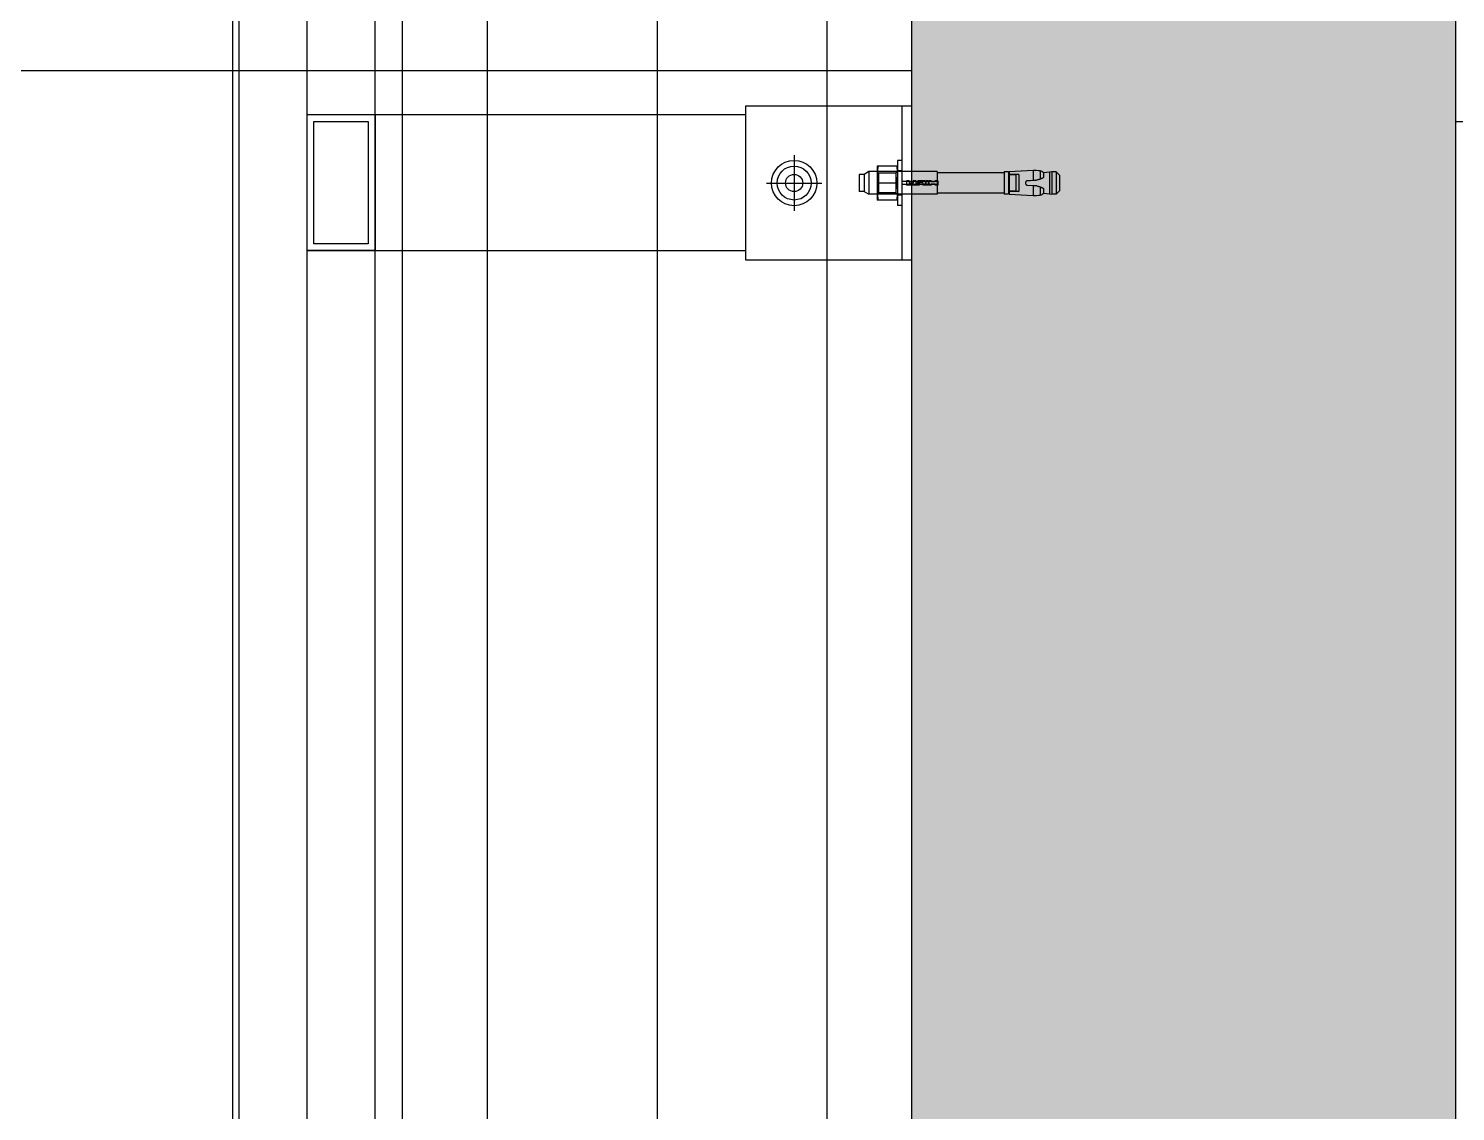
# Model space of a CAD drawing. Header units: inches. Extents: x 21 to 32698, y 13 to 3712.
# Drawn here: x 25453.71 to 25495.71, y 936.46 to 968.33 of the extents above; entities that cross this region are included whole.
import ezdxf

# ---------------------------------------------------------------- set-up
doc = ezdxf.new("R2010")
doc.units = ezdxf.units.IN
doc.header["$MEASUREMENT"] = 0
doc.linetypes.add('Centre', pattern=[3.175, 0.635, -0.47625, 1.5875, -0.47625])
doc.linetypes.add('CIZGI', pattern=[0.4, 0.25, -0.15])
for name, color, linetype, lineweight in [('Z_MİM_-KM-ALUMINIUM-09', 8, 'Continuous', 25), ('Z_MİM_-KM-FLOR-LEVL-2', 8, 'Centre', 25), ('Z_MİM_-KM-Gor-05', 8, 'Continuous', 25), ('Z_MİM_-KM-Gor-15', 8, 'Continuous', 25), ('Z_MİM_-KM-IRON-09', 8, 'Continuous', 25), ('Z_MİM_-KM-IZO-THERMAL', 8, 'Continuous', 25), ('Z_MİM_-KM-IZO-THERMAL-ROCKWOOL', 8, 'BATTING', 25), ('Z_MİM_-KM-PATTERN-00', 8, 'Continuous', 25), ('Z_MİM_-KM-ROOF-AŞIK', 8, 'Continuous', 25), ('Z_MİM_-KM-ROOF-MERTEK', 8, 'Continuous', 25), ('Z_MİM_-KM-STEEL-09', 8, 'Continuous', 25), ('Z_MİM_-KM-STRC-CONCRETE', 8, 'Continuous', 25), ('Z_MİM_-KM-WALL-PLASTER', 8, 'Continuous', 25), ('Z_MİM_00', 8, 'Continuous', 25)]:
    doc.layers.add(name, color=color, linetype=linetype, lineweight=lineweight)
doc.linetypes.add('BATTING', pattern='A,0.00254,-2.54,[134,ltypeshp.shx,S=2.54,R=0,X=-2.54,Y=0],-5.08,[134,ltypeshp.shx,S=2.54,R=180,X=2.54,Y=0],-2.54', length=10.16254)

# ---------------------------------------------------------------- blocks, each defined once
blk = doc.blocks.new('DWEW')
at = {"layer": 'Z_MİM_-KM-IRON-09'}
for p, q in [((5887.865, -1772.76), (5889.873, -1772.76)), ((5887.865, -1772.76), (5887.865, -1773.089)), ((5889.873, -1772.76), (5889.873, -1773.089)), ((5919.12, -1772.76), (5921.129, -1772.76)), ((5919.12, -1772.76), (5919.12, -1773.089)), ((5921.129, -1772.76), (5921.129, -1773.089)), ((5884.369, -1773.089), (5893.369, -1773.089)), ((5884.369, -1773.089), (5884.369, -1774.089)), ((5915.369, -1773.089), (5924.369, -1773.089)), ((5924.369, -1773.089), (5924.369, -1774.089))]:
    blk.add_line(p, q, dxfattribs=at)
at = {"layer": 'Z_MİM_-KM-IRON-09', "linetype": 'CIZGI'}
for p, q in [((5888.869, -1773.089), (5888.869, -1789.089)), ((5920.125, -1773.089), (5920.125, -1789.089))]:
    blk.add_line(p, q, dxfattribs=at)
at = {"layer": 'Z_MİM_-KM-IRON-09'}
blk.add_lwpolyline([(5893.369, -1773.089), (5893.369, -1768.457), (5898.369, -1768.457), (5898.369, -1758.457), (5910.369, -1758.457), (5910.369, -1768.457), (5915.369, -1768.457), (5915.369, -1773.089)], dxfattribs=at)
for centre in [(5888.869, -1773.427), (5920.125, -1773.427)]:
    blk.add_arc(centre, 1.206, 33.597, 146.403, dxfattribs=at)
blk = doc.blocks.new('sdewe')
at = {"layer": 'Z_MİM_-KM-ROOF-AŞIK'}
blk.add_lwpolyline([(111607.987, -7528.561), (111617.987, -7528.561), (111617.987, -7518.561), (111607.987, -7518.561)], close=True, dxfattribs=at)
at = {"layer": 'Z_MİM_-KM-ROOF-MERTEK'}
for p, q in [((111622.987, -7528.561), (111602.987, -7528.561)), ((111602.987, -7528.561), (111602.987, -7533.193)), ((111622.987, -7528.561), (111622.987, -7533.193))]:
    blk.add_line(p, q, dxfattribs=at)
at = {"layer": 'Z_MİM_-KM-IRON-09', "xscale": -1}
blk.add_blockref('DWEW', (117517.356, -5759.104), dxfattribs=at)
blk = doc.blocks.new('-KM_Çatı A Kesiti')
at = {"layer": 'Z_MİM_-KM-ALUMINIUM-09'}
for points, elevation in [([(1745.092, -35.8), (1745.092, -36), (1747.292, -36), (1747.292, 102.87), (1742.992, 102.87), (1742.992, 106.489), (1742.792, 106.489), (1742.792, 102.67), (1747.092, 102.67), (1747.092, -35.8), (1640.501, -35.8)], 0.006), ([(1640.501, -35.8), (1640.501, -36), (1744.592, -36), (1744.592, -35.8)], -0.005)]:
    blk.add_lwpolyline(points, dxfattribs=dict(at, elevation=elevation))
at = {"layer": 'Z_MİM_-KM-Gor-05'}
for p, q in [((1687.967, -11.758, 0.003), (1688.072, -11.654, 0.003)), ((1687.967, -11.758, 0.003), (1688.63, -11.758, 0.003)), ((1687.967, -11.758, 0.003), (1687.967, -11.878, 0.003)), ((1687.967, -11.758, 0.003), (1688.63, -11.758, 0.003)), ((1688.072, -11.654, 0.003), (1688.526, -11.654, 0.003)), ((1688.526, -11.654, 0.003), (1688.63, -11.758, 0.003)), ((1688.63, -11.758, 0.003), (1688.63, -11.878, 0.003)), ((1687.967, -11.878, 0.003), (1688.63, -11.878, 0.003)), ((1687.967, -11.878, 0.003), (1687.983, -11.954, 0.003)), ((1687.967, -11.878, 0.003), (1688.63, -11.878, 0.003)), ((1687.983, -11.954, 0.003), (1688.614, -11.954, 0.003)), ((1687.983, -11.954, 0.003), (1687.996, -12.131, 0.003)), ((1687.983, -11.954, 0.003), (1688.614, -11.954, 0.003)), ((1687.996, -12.131, 0.003), (1688.14, -12.131, 0.003)), ((1687.996, -12.131, 0.003), (1688.14, -12.131, 0.003)), ((1688.14, -12.131, 0.003), (1688.142, -12.133, 0.003)), ((1688.142, -12.133, 0.003), (1688.144, -12.135, 0.003)), ((1688.144, -12.135, 0.003), (1688.145, -12.137, 0.003)), ((1688.145, -12.137, 0.003), (1688.147, -12.139, 0.003)), ((1688.147, -12.139, 0.003), (1688.149, -12.141, 0.003)), ((1688.149, -12.141, 0.003), (1688.151, -12.144, 0.003)), ((1688.151, -12.144, 0.003), (1688.153, -12.146, 0.003)), ((1688.153, -12.146, 0.003), (1688.156, -12.153, 0.003)), ((1688.156, -12.153, 0.003), (1688.159, -12.16, 0.003)), ((1688.159, -12.16, 0.003), (1688.162, -12.167, 0.003)), ((1688.162, -12.167, 0.003), (1688.165, -12.175, 0.003)), ((1688.165, -12.175, 0.003), (1688.169, -12.183, 0.003)), ((1688.427, -12.187, 0.003), (1688.43, -12.179, 0.003)), ((1688.43, -12.179, 0.003), (1688.433, -12.172, 0.003)), ((1688.433, -12.172, 0.003), (1688.436, -12.165, 0.003)), ((1688.436, -12.165, 0.003), (1688.439, -12.158, 0.003)), ((1688.439, -12.158, 0.003), (1688.442, -12.152, 0.003)), ((1688.442, -12.152, 0.003), (1688.444, -12.146, 0.003)), ((1688.444, -12.146, 0.003), (1688.446, -12.144, 0.003)), ((1688.446, -12.144, 0.003), (1688.448, -12.141, 0.003)), ((1688.448, -12.141, 0.003), (1688.45, -12.139, 0.003)), ((1688.45, -12.139, 0.003), (1688.452, -12.137, 0.003)), ((1688.452, -12.137, 0.003), (1688.454, -12.135, 0.003)), ((1688.454, -12.135, 0.003), (1688.456, -12.133, 0.003)), ((1688.456, -12.133, 0.003), (1688.458, -12.131, 0.003)), ((1688.458, -12.131, 0.003), (1688.602, -12.131, 0.003)), ((1688.458, -12.131, 0.003), (1688.602, -12.131, 0.003)), ((1688.602, -12.131, 0.003), (1688.614, -11.954, 0.003)), ((1688.614, -11.954, 0.003), (1688.63, -11.878, 0.003)), ((1687.93, -12.429, 0.003), (1688.228, -12.429, 0.003)), ((1687.93, -12.429, 0.003), (1687.967, -13.133, 0.003)), ((1687.93, -12.429, 0.003), (1688.228, -12.429, 0.003)), ((1687.945, -12.227, 0.003), (1688.186, -12.227, 0.003)), ((1687.945, -12.227, 0.003), (1688.186, -12.227, 0.003)), ((1688.169, -12.183, 0.003), (1688.172, -12.191, 0.003)), ((1688.172, -12.191, 0.003), (1688.176, -12.2, 0.003)), ((1688.176, -12.2, 0.003), (1688.179, -12.209, 0.003)), ((1688.179, -12.209, 0.003), (1688.182, -12.218, 0.003)), ((1688.182, -12.218, 0.003), (1688.186, -12.227, 0.003)), ((1688.186, -12.227, 0.003), (1688.192, -12.245, 0.003)), ((1688.192, -12.245, 0.003), (1688.198, -12.263, 0.003)), ((1688.198, -12.263, 0.003), (1688.204, -12.281, 0.003)), ((1688.204, -12.281, 0.003), (1688.21, -12.3, 0.003)), ((1688.21, -12.3, 0.003), (1688.215, -12.318, 0.003)), ((1688.215, -12.318, 0.003), (1688.22, -12.337, 0.003)), ((1688.22, -12.337, 0.003), (1688.225, -12.356, 0.003)), ((1688.225, -12.356, 0.003), (1688.225, -12.366, 0.003)), ((1688.225, -12.366, 0.003), (1688.226, -12.377, 0.003)), ((1688.226, -12.377, 0.003), (1688.227, -12.398, 0.003)), ((1688.227, -12.398, 0.003), (1688.227, -12.408, 0.003)), ((1688.227, -12.408, 0.003), (1688.228, -12.418, 0.003)), ((1688.228, -12.418, 0.003), (1688.232, -12.504, 0.003)), ((1688.232, -12.504, 0.003), (1688.234, -12.529, 0.003)), ((1688.234, -12.529, 0.003), (1688.235, -12.554, 0.003)), ((1688.235, -12.554, 0.003), (1688.236, -12.579, 0.003)), ((1688.236, -12.579, 0.003), (1688.238, -12.604, 0.003)), ((1688.36, -12.604, 0.003), (1688.37, -12.408, 0.003)), ((1688.369, -12.429, 0.003), (1688.667, -12.429, 0.003)), ((1688.369, -12.429, 0.003), (1688.667, -12.429, 0.003)), ((1688.37, -12.398, 0.003), (1688.371, -12.377, 0.003)), ((1688.37, -12.408, 0.003), (1688.37, -12.398, 0.003)), ((1688.371, -12.377, 0.003), (1688.372, -12.366, 0.003)), ((1688.372, -12.366, 0.003), (1688.373, -12.356, 0.003)), ((1688.373, -12.356, 0.003), (1688.377, -12.337, 0.003)), ((1688.377, -12.337, 0.003), (1688.382, -12.318, 0.003)), ((1688.382, -12.318, 0.003), (1688.388, -12.3, 0.003)), ((1688.388, -12.3, 0.003), (1688.393, -12.281, 0.003)), ((1688.393, -12.281, 0.003), (1688.399, -12.263, 0.003)), ((1688.399, -12.263, 0.003), (1688.405, -12.245, 0.003)), ((1688.405, -12.245, 0.003), (1688.411, -12.227, 0.003)), ((1688.411, -12.227, 0.003), (1688.414, -12.219, 0.003)), ((1688.411, -12.227, 0.003), (1688.653, -12.227, 0.003)), ((1688.411, -12.227, 0.003), (1688.653, -12.227, 0.003)), ((1688.414, -12.219, 0.003), (1688.418, -12.21, 0.003)), ((1688.418, -12.21, 0.003), (1688.421, -12.202, 0.003)), ((1688.421, -12.202, 0.003), (1688.424, -12.194, 0.003)), ((1688.424, -12.194, 0.003), (1688.427, -12.187, 0.003)), ((1688.63, -13.133, 0.003), (1688.667, -12.429, 0.003)), ((1688.049, -12.852, 0.003), (1688.049, -13.133, 0.003)), ((1688.049, -12.852, 0.003), (1688.055, -12.938, 0.003)), ((1688.049, -12.852, 0.003), (1688.549, -12.852, 0.003)), ((1688.055, -12.938, 0.003), (1688.055, -13.133, 0.003)), ((1688.055, -12.938, 0.003), (1688.542, -12.938, 0.003)), ((1688.238, -12.604, 0.003), (1688.238, -12.609, 0.003)), ((1688.238, -12.609, 0.003), (1688.239, -12.614, 0.003)), ((1688.239, -12.614, 0.003), (1688.241, -12.618, 0.003)), ((1688.241, -12.618, 0.003), (1688.242, -12.623, 0.003)), ((1688.242, -12.623, 0.003), (1688.244, -12.627, 0.003)), ((1688.244, -12.627, 0.003), (1688.247, -12.631, 0.003)), ((1688.247, -12.631, 0.003), (1688.249, -12.635, 0.003)), ((1688.249, -12.635, 0.003), (1688.252, -12.639, 0.003)), ((1688.252, -12.639, 0.003), (1688.256, -12.642, 0.003)), ((1688.256, -12.642, 0.003), (1688.259, -12.645, 0.003)), ((1688.259, -12.645, 0.003), (1688.263, -12.648, 0.003)), ((1688.263, -12.648, 0.003), (1688.267, -12.651, 0.003)), ((1688.267, -12.651, 0.003), (1688.271, -12.653, 0.003)), ((1688.271, -12.653, 0.003), (1688.275, -12.655, 0.003)), ((1688.275, -12.655, 0.003), (1688.28, -12.657, 0.003)), ((1688.28, -12.657, 0.003), (1688.285, -12.658, 0.003)), ((1688.285, -12.658, 0.003), (1688.289, -12.659, 0.003)), ((1688.289, -12.659, 0.003), (1688.294, -12.66, 0.003)), ((1688.294, -12.66, 0.003), (1688.299, -12.66, 0.003)), ((1688.299, -12.66, 0.003), (1688.303, -12.66, 0.003)), ((1688.303, -12.66, 0.003), (1688.308, -12.659, 0.003)), ((1688.308, -12.659, 0.003), (1688.313, -12.658, 0.003)), ((1688.313, -12.658, 0.003), (1688.317, -12.657, 0.003)), ((1688.317, -12.657, 0.003), (1688.322, -12.655, 0.003)), ((1688.322, -12.655, 0.003), (1688.326, -12.653, 0.003)), ((1688.326, -12.653, 0.003), (1688.33, -12.651, 0.003)), ((1688.33, -12.651, 0.003), (1688.334, -12.648, 0.003)), ((1688.334, -12.648, 0.003), (1688.338, -12.645, 0.003)), ((1688.338, -12.645, 0.003), (1688.342, -12.642, 0.003)), ((1688.342, -12.642, 0.003), (1688.345, -12.639, 0.003)), ((1688.345, -12.639, 0.003), (1688.348, -12.635, 0.003)), ((1688.348, -12.635, 0.003), (1688.35, -12.631, 0.003)), ((1688.35, -12.631, 0.003), (1688.353, -12.627, 0.003)), ((1688.353, -12.627, 0.003), (1688.355, -12.623, 0.003)), ((1688.355, -12.623, 0.003), (1688.357, -12.618, 0.003)), ((1688.357, -12.618, 0.003), (1688.358, -12.614, 0.003)), ((1688.358, -12.614, 0.003), (1688.359, -12.609, 0.003)), ((1688.359, -12.609, 0.003), (1688.36, -12.604, 0.003)), ((1688.542, -12.938, 0.003), (1688.549, -12.852, 0.003)), ((1688.542, -12.938, 0.003), (1688.542, -13.133, 0.003)), ((1688.549, -12.852, 0.003), (1688.549, -13.133, 0.003)), ((1687.967, -13.133, 0.003), (1688.63, -13.133, 0.003)), ((1687.972, -13.154, 0.003), (1687.972, -13.283, 0.003)), ((1687.972, -13.154, 0.003), (1688.626, -13.154, 0.003)), ((1687.972, -13.283, 0.003), (1688.626, -13.283, 0.003)), ((1687.999, -13.283, 0.003), (1687.999, -15.258, 0.003)), ((1688.055, -13.133, 0.003), (1688.055, -13.154, 0.003)), ((1688.542, -13.133, 0.003), (1688.542, -13.154, 0.003)), ((1688.599, -13.283, 0.003), (1688.599, -15.258, 0.003)), ((1688.626, -13.154, 0.003), (1688.626, -13.283, 0.003)), ((1687.965, -15.258, 0.003), (1687.965, -16.3, 0.003)), ((1687.965, -15.258, 0.003), (1688.232, -15.258, 0.003)), ((1688.232, -15.241, 0.003), (1688.232, -15.314, 0.003)), ((1688.232, -15.241, 0.003), (1688.365, -15.241, 0.003)), ((1688.232, -15.258, 0.003), (1688.365, -15.258, 0.003)), ((1688.232, -15.314, 0.003), (1688.269, -15.314, 0.003)), ((1688.232, -15.433, 0.003), (1688.232, -15.506, 0.003)), ((1688.232, -15.433, 0.003), (1688.269, -15.433, 0.003)), ((1688.232, -15.506, 0.003), (1688.365, -15.506, 0.003)), ((1688.232, -15.521, 0.003), (1688.232, -15.594, 0.003)), ((1688.232, -15.521, 0.003), (1688.365, -15.521, 0.003)), ((1688.257, -15.258, 0.003), (1688.257, -16.3, 0.003)), ((1688.269, -15.314, 0.003), (1688.269, -15.433, 0.003)), ((1688.33, -15.314, 0.003), (1688.33, -15.433, 0.003)), ((1688.33, -15.314, 0.003), (1688.365, -15.314, 0.003)), ((1688.33, -15.433, 0.003), (1688.365, -15.433, 0.003)), ((1688.34, -15.258, 0.003), (1688.34, -16.3, 0.003)), ((1688.365, -15.241, 0.003), (1688.365, -15.314, 0.003)), ((1688.365, -15.258, 0.003), (1688.632, -15.258, 0.003)), ((1688.365, -15.433, 0.003), (1688.365, -15.506, 0.003)), ((1688.365, -15.521, 0.003), (1688.365, -15.594, 0.003)), ((1688.632, -15.258, 0.003), (1688.632, -16.3, 0.003)), ((1688.232, -15.594, 0.003), (1688.365, -15.594, 0.003)), ((1688.232, -15.608, 0.003), (1688.232, -15.83, 0.003)), ((1688.232, -15.608, 0.003), (1688.365, -15.608, 0.003)), ((1688.232, -15.83, 0.003), (1688.291, -15.83, 0.003)), ((1688.232, -15.888, 0.003), (1688.232, -15.961, 0.003)), ((1688.232, -15.888, 0.003), (1688.306, -15.888, 0.003)), ((1688.291, -15.681, 0.003), (1688.291, -15.83, 0.003)), ((1688.291, -15.681, 0.003), (1688.365, -15.681, 0.003)), ((1688.306, -15.782, 0.003), (1688.306, -15.888, 0.003)), ((1688.306, -15.782, 0.003), (1688.365, -15.782, 0.003)), ((1688.365, -15.608, 0.003), (1688.365, -15.681, 0.003)), ((1688.365, -15.782, 0.003), (1688.365, -16.067, 0.003)), ((1687.632, -16.3, 0.003), (1687.632, -16.425, 0.003)), ((1687.632, -16.3, 0.003), (1688.965, -16.3, 0.003)), ((1687.944, -16.3, 0.003), (1687.944, -16.425, 0.003)), ((1687.965, -16.3, 0.003), (1687.965, -17.021, 0.003)), ((1688.232, -15.961, 0.003), (1688.306, -15.961, 0.003)), ((1688.232, -16.081, 0.003), (1688.232, -16.154, 0.003)), ((1688.232, -16.081, 0.003), (1688.365, -16.081, 0.003)), ((1688.232, -16.154, 0.003), (1688.365, -16.154, 0.003)), ((1688.257, -16.3, 0.003), (1688.34, -16.3, 0.003)), ((1688.306, -15.961, 0.003), (1688.306, -16.067, 0.003)), ((1688.306, -16.067, 0.003), (1688.365, -16.067, 0.003)), ((1688.365, -16.081, 0.003), (1688.365, -16.154, 0.003)), ((1688.632, -16.3, 0.003), (1688.632, -17.021, 0.003)), ((1688.653, -16.3, 0.003), (1688.653, -16.425, 0.003)), ((1688.965, -16.3, 0.003), (1688.965, -16.425, 0.003)), ((1687.632, -16.425, 0.003), (1688.965, -16.425, 0.003)), ((1687.799, -16.425, 0.003), (1688.799, -16.425, 0.003)), ((1687.799, -16.425, 0.003), (1687.799, -17.021, 0.003)), ((1687.799, -16.453, 0.003), (1687.823, -16.448, 0.003)), ((1687.799, -16.453, 0.003), (1687.823, -16.448, 0.003)), ((1687.823, -16.448, 0.003), (1687.847, -16.443, 0.003)), ((1687.823, -16.448, 0.003), (1687.847, -16.443, 0.003)), ((1687.847, -16.443, 0.003), (1687.871, -16.44, 0.003)), ((1687.847, -16.443, 0.003), (1687.871, -16.44, 0.003)), ((1687.871, -16.44, 0.003), (1687.894, -16.436, 0.003)), ((1687.871, -16.44, 0.003), (1687.894, -16.436, 0.003)), ((1687.894, -16.436, 0.003), (1687.917, -16.433, 0.003)), ((1687.894, -16.436, 0.003), (1687.917, -16.433, 0.003)), ((1687.917, -16.433, 0.003), (1687.939, -16.431, 0.003)), ((1687.917, -16.433, 0.003), (1687.939, -16.431, 0.003)), ((1687.939, -16.431, 0.003), (1687.961, -16.429, 0.003)), ((1687.939, -16.431, 0.003), (1687.961, -16.429, 0.003)), ((1687.961, -16.429, 0.003), (1687.983, -16.427, 0.003)), ((1687.961, -16.429, 0.003), (1687.983, -16.427, 0.003)), ((1687.967, -16.425, 0.003), (1688.01, -16.468, 0.003)), ((1687.983, -16.427, 0.003), (1688.005, -16.426, 0.003)), ((1687.983, -16.427, 0.003), (1688.005, -16.426, 0.003)), ((1688.005, -16.426, 0.003), (1688.027, -16.425, 0.003)), ((1688.005, -16.426, 0.003), (1688.027, -16.425, 0.003)), ((1688.01, -16.468, 0.003), (1688.01, -16.978, 0.003)), ((1688.01, -16.468, 0.003), (1688.587, -16.468, 0.003)), ((1688.027, -16.425, 0.003), (1688.049, -16.425, 0.003)), ((1688.027, -16.425, 0.003), (1688.049, -16.425, 0.003)), ((1688.049, -16.425, 0.003), (1688.083, -16.426, 0.003)), ((1688.049, -16.425, 0.003), (1688.073, -16.425, 0.003)), ((1688.073, -16.425, 0.003), (1688.097, -16.426, 0.003)), ((1688.083, -16.426, 0.003), (1688.117, -16.427, 0.003)), ((1688.097, -16.426, 0.003), (1688.121, -16.427, 0.003)), ((1688.117, -16.427, 0.003), (1688.152, -16.43, 0.003)), ((1688.121, -16.427, 0.003), (1688.145, -16.429, 0.003)), ((1688.145, -16.429, 0.003), (1688.169, -16.432, 0.003)), ((1688.152, -16.43, 0.003), (1688.187, -16.434, 0.003)), ((1688.169, -16.432, 0.003), (1688.194, -16.435, 0.003)), ((1688.187, -16.434, 0.003), (1688.223, -16.439, 0.003)), ((1688.194, -16.435, 0.003), (1688.219, -16.438, 0.003)), ((1688.219, -16.438, 0.003), (1688.245, -16.443, 0.003)), ((1688.223, -16.439, 0.003), (1688.26, -16.445, 0.003)), ((1688.245, -16.443, 0.003), (1688.271, -16.447, 0.003)), ((1688.26, -16.445, 0.003), (1688.299, -16.453, 0.003)), ((1688.271, -16.447, 0.003), (1688.299, -16.453, 0.003)), ((1688.299, -16.453, 0.003), (1688.326, -16.447, 0.003)), ((1688.299, -16.453, 0.003), (1688.323, -16.448, 0.003)), ((1688.299, -16.453, 0.003), (1688.299, -16.993, 0.003)), ((1688.299, -16.453, 0.003), (1688.299, -16.993, 0.003)), ((1688.323, -16.448, 0.003), (1688.347, -16.443, 0.003)), ((1688.326, -16.447, 0.003), (1688.352, -16.443, 0.003)), ((1688.347, -16.443, 0.003), (1688.371, -16.44, 0.003)), ((1688.352, -16.443, 0.003), (1688.378, -16.438, 0.003)), ((1688.371, -16.44, 0.003), (1688.394, -16.436, 0.003)), ((1688.378, -16.438, 0.003), (1688.403, -16.435, 0.003)), ((1688.394, -16.436, 0.003), (1688.417, -16.433, 0.003)), ((1688.403, -16.435, 0.003), (1688.428, -16.432, 0.003)), ((1688.417, -16.433, 0.003), (1688.439, -16.431, 0.003)), ((1688.428, -16.432, 0.003), (1688.452, -16.429, 0.003)), ((1688.439, -16.431, 0.003), (1688.461, -16.429, 0.003)), ((1688.452, -16.429, 0.003), (1688.476, -16.427, 0.003)), ((1688.461, -16.429, 0.003), (1688.483, -16.427, 0.003)), ((1688.476, -16.427, 0.003), (1688.5, -16.426, 0.003)), ((1688.483, -16.427, 0.003), (1688.505, -16.426, 0.003)), ((1688.5, -16.426, 0.003), (1688.524, -16.425, 0.003)), ((1688.505, -16.426, 0.003), (1688.527, -16.425, 0.003)), ((1688.524, -16.425, 0.003), (1688.548, -16.425, 0.003)), ((1688.527, -16.425, 0.003), (1688.549, -16.425, 0.003)), ((1688.549, -16.425, 0.003), (1688.571, -16.425, 0.003)), ((1688.549, -16.425, 0.003), (1688.571, -16.425, 0.003)), ((1688.571, -16.425, 0.003), (1688.592, -16.426, 0.003)), ((1688.571, -16.425, 0.003), (1688.592, -16.426, 0.003)), ((1688.587, -16.468, 0.003), (1688.63, -16.425, 0.003)), ((1688.587, -16.468, 0.003), (1688.587, -16.978, 0.003)), ((1688.592, -16.426, 0.003), (1688.614, -16.427, 0.003)), ((1688.592, -16.426, 0.003), (1688.614, -16.427, 0.003)), ((1688.614, -16.427, 0.003), (1688.636, -16.429, 0.003)), ((1688.614, -16.427, 0.003), (1688.636, -16.429, 0.003)), ((1688.636, -16.429, 0.003), (1688.658, -16.431, 0.003)), ((1688.636, -16.429, 0.003), (1688.658, -16.431, 0.003)), ((1688.658, -16.431, 0.003), (1688.681, -16.433, 0.003)), ((1688.658, -16.431, 0.003), (1688.681, -16.433, 0.003)), ((1688.681, -16.433, 0.003), (1688.703, -16.436, 0.003)), ((1688.681, -16.433, 0.003), (1688.703, -16.436, 0.003)), ((1688.703, -16.436, 0.003), (1688.726, -16.44, 0.003)), ((1688.703, -16.436, 0.003), (1688.726, -16.44, 0.003)), ((1688.726, -16.44, 0.003), (1688.75, -16.443, 0.003)), ((1688.726, -16.44, 0.003), (1688.75, -16.443, 0.003)), ((1688.75, -16.443, 0.003), (1688.774, -16.448, 0.003)), ((1688.75, -16.443, 0.003), (1688.774, -16.448, 0.003)), ((1688.774, -16.448, 0.003), (1688.799, -16.453, 0.003)), ((1688.774, -16.448, 0.003), (1688.799, -16.453, 0.003)), ((1688.799, -16.425, 0.003), (1688.799, -17.021, 0.003)), ((1687.799, -16.993, 0.003), (1687.823, -16.998, 0.003)), ((1687.799, -16.993, 0.003), (1687.823, -16.998, 0.003)), ((1687.799, -17.021, 0.003), (1688.799, -17.021, 0.003)), ((1687.823, -16.998, 0.003), (1687.847, -17.002, 0.003)), ((1687.823, -16.998, 0.003), (1687.847, -17.002, 0.003)), ((1687.847, -17.002, 0.003), (1687.871, -17.006, 0.003)), ((1687.847, -17.002, 0.003), (1687.871, -17.006, 0.003)), ((1687.871, -17.006, 0.003), (1687.894, -17.01, 0.003)), ((1687.871, -17.006, 0.003), (1687.894, -17.01, 0.003)), ((1687.894, -17.01, 0.003), (1687.917, -17.013, 0.003)), ((1687.894, -17.01, 0.003), (1687.917, -17.013, 0.003)), ((1687.917, -17.013, 0.003), (1687.939, -17.015, 0.003)), ((1687.917, -17.013, 0.003), (1687.939, -17.015, 0.003)), ((1687.939, -17.015, 0.003), (1687.961, -17.017, 0.003)), ((1687.939, -17.015, 0.003), (1687.961, -17.017, 0.003)), ((1687.961, -17.017, 0.003), (1687.983, -17.019, 0.003)), ((1687.961, -17.017, 0.003), (1687.983, -17.019, 0.003)), ((1687.965, -17.021, 0.003), (1687.965, -17.267, 0.003)), ((1687.967, -17.021, 0.003), (1688.01, -16.978, 0.003)), ((1687.983, -17.019, 0.003), (1688.005, -17.02, 0.003)), ((1687.983, -17.019, 0.003), (1688.005, -17.02, 0.003)), ((1688.005, -17.02, 0.003), (1688.027, -17.021, 0.003)), ((1688.005, -17.02, 0.003), (1688.027, -17.021, 0.003)), ((1688.01, -16.978, 0.003), (1688.587, -16.978, 0.003)), ((1688.027, -17.021, 0.003), (1688.049, -17.021, 0.003)), ((1688.027, -17.021, 0.003), (1688.049, -17.021, 0.003)), ((1688.049, -17.021, 0.003), (1688.071, -17.021, 0.003)), ((1688.049, -17.021, 0.003), (1688.071, -17.021, 0.003)), ((1688.071, -17.021, 0.003), (1688.092, -17.02, 0.003)), ((1688.071, -17.021, 0.003), (1688.092, -17.02, 0.003)), ((1688.092, -17.02, 0.003), (1688.114, -17.019, 0.003)), ((1688.092, -17.02, 0.003), (1688.114, -17.019, 0.003)), ((1688.114, -17.019, 0.003), (1688.136, -17.017, 0.003)), ((1688.114, -17.019, 0.003), (1688.136, -17.017, 0.003)), ((1688.136, -17.017, 0.003), (1688.158, -17.015, 0.003)), ((1688.136, -17.017, 0.003), (1688.158, -17.015, 0.003)), ((1688.158, -17.015, 0.003), (1688.181, -17.013, 0.003)), ((1688.158, -17.015, 0.003), (1688.181, -17.013, 0.003)), ((1688.181, -17.013, 0.003), (1688.203, -17.01, 0.003)), ((1688.181, -17.013, 0.003), (1688.203, -17.01, 0.003)), ((1688.203, -17.01, 0.003), (1688.226, -17.006, 0.003)), ((1688.203, -17.01, 0.003), (1688.226, -17.006, 0.003)), ((1688.226, -17.006, 0.003), (1688.25, -17.002, 0.003)), ((1688.226, -17.006, 0.003), (1688.25, -17.002, 0.003)), ((1688.25, -17.002, 0.003), (1688.274, -16.998, 0.003)), ((1688.25, -17.002, 0.003), (1688.274, -16.998, 0.003)), ((1688.274, -16.998, 0.003), (1688.299, -16.993, 0.003)), ((1688.274, -16.998, 0.003), (1688.299, -16.993, 0.003)), ((1688.299, -16.993, 0.003), (1688.323, -16.998, 0.003)), ((1688.299, -16.993, 0.003), (1688.323, -16.998, 0.003)), ((1688.323, -16.998, 0.003), (1688.347, -17.002, 0.003)), ((1688.323, -16.998, 0.003), (1688.347, -17.002, 0.003)), ((1688.347, -17.002, 0.003), (1688.371, -17.006, 0.003)), ((1688.347, -17.002, 0.003), (1688.371, -17.006, 0.003)), ((1688.371, -17.006, 0.003), (1688.394, -17.01, 0.003)), ((1688.371, -17.006, 0.003), (1688.394, -17.01, 0.003)), ((1688.394, -17.01, 0.003), (1688.417, -17.013, 0.003)), ((1688.394, -17.01, 0.003), (1688.417, -17.013, 0.003)), ((1688.417, -17.013, 0.003), (1688.439, -17.015, 0.003)), ((1688.417, -17.013, 0.003), (1688.439, -17.015, 0.003)), ((1688.439, -17.015, 0.003), (1688.461, -17.017, 0.003)), ((1688.439, -17.015, 0.003), (1688.461, -17.017, 0.003)), ((1688.461, -17.017, 0.003), (1688.483, -17.019, 0.003)), ((1688.461, -17.017, 0.003), (1688.483, -17.019, 0.003)), ((1688.483, -17.019, 0.003), (1688.505, -17.02, 0.003)), ((1688.483, -17.019, 0.003), (1688.505, -17.02, 0.003)), ((1688.505, -17.02, 0.003), (1688.527, -17.021, 0.003)), ((1688.505, -17.02, 0.003), (1688.527, -17.021, 0.003)), ((1688.527, -17.021, 0.003), (1688.549, -17.021, 0.003)), ((1688.527, -17.021, 0.003), (1688.549, -17.021, 0.003)), ((1688.549, -17.021, 0.003), (1688.583, -17.02, 0.003)), ((1688.549, -17.021, 0.003), (1688.571, -17.021, 0.003)), ((1688.571, -17.021, 0.003), (1688.592, -17.02, 0.003)), ((1688.583, -17.02, 0.003), (1688.617, -17.019, 0.003)), ((1688.587, -16.978, 0.003), (1688.63, -17.021, 0.003)), ((1688.592, -17.02, 0.003), (1688.614, -17.019, 0.003)), ((1688.614, -17.019, 0.003), (1688.636, -17.017, 0.003)), ((1688.617, -17.019, 0.003), (1688.652, -17.016, 0.003)), ((1688.632, -17.021, 0.003), (1688.632, -17.267, 0.003)), ((1688.636, -17.017, 0.003), (1688.658, -17.015, 0.003)), ((1688.652, -17.016, 0.003), (1688.687, -17.012, 0.003)), ((1688.658, -17.015, 0.003), (1688.681, -17.013, 0.003)), ((1688.681, -17.013, 0.003), (1688.703, -17.01, 0.003)), ((1688.687, -17.012, 0.003), (1688.723, -17.007, 0.003)), ((1688.703, -17.01, 0.003), (1688.726, -17.006, 0.003)), ((1688.723, -17.007, 0.003), (1688.76, -17.001, 0.003)), ((1688.726, -17.006, 0.003), (1688.75, -17.002, 0.003)), ((1688.75, -17.002, 0.003), (1688.774, -16.998, 0.003)), ((1688.76, -17.001, 0.003), (1688.799, -16.993, 0.003)), ((1688.774, -16.998, 0.003), (1688.799, -16.993, 0.003)), ((1687.965, -17.267, 0.003), (1688.632, -17.267, 0.003)), ((1687.965, -17.267, 0.003), (1688.044, -17.404, 0.003)), ((1687.965, -17.267, 0.003), (1688.632, -17.267, 0.003)), ((1688.044, -17.404, 0.003), (1688.553, -17.404, 0.003)), ((1688.044, -17.404, 0.003), (1688.044, -17.55, 0.003)), ((1688.044, -17.404, 0.003), (1688.553, -17.404, 0.003)), ((1688.044, -17.55, 0.003), (1688.553, -17.55, 0.003)), ((1688.553, -17.404, 0.003), (1688.632, -17.267, 0.003)), ((1688.553, -17.404, 0.003), (1688.553, -17.55, 0.003)), ((1688.299, -20.283, 0.003), (1688.299, -18.649, 0.003)), ((1687.482, -19.466, 0.003), (1689.116, -19.466, 0.003))]:
    blk.add_line(p, q, dxfattribs=at)
for radius in [0.667, 0.5, 0.254]:
    blk.add_circle((1688.299, -19.466, 0.003), radius, dxfattribs=at)
for centre, radius, start, end in [((1688.11, -12.252, 0.003), 0.167, 133.0605, 171.2863), ((1688.488, -12.252, 0.003), 0.167, 8.7137, 46.9395), ((1690.233, -12.495, 0.003), 2.304, 173.3311, 178.3584), ((1686.364, -12.495, 0.003), 2.304, 1.6416, 6.6689)]:
    blk.add_arc(centre, radius, start, end, dxfattribs=at)
at = {"layer": 'Z_MİM_-KM-IRON-09', "elevation": 0.014}
for points in [[(1686.033, -16), (1686.033, -20.898), (1690.564, -20.898), (1690.564, -16)], [(1686.033, -16), (1686.033, -16.3), (1690.564, -16.3), (1690.564, -16)]]:
    blk.add_lwpolyline(points, close=True, dxfattribs=at)
at = {"layer": 'Z_MİM_-KM-STEEL-09'}
for p, q in [((1686.287, -31.8, -0.005), (1686.287, -20.898, 0.002)), ((1690.287, -33.8, -0.007), (1690.287, -20.898, 0.002)), ((1743.092, -31.8, -0.005), (1642.797, -31.8, -0.005)), ((1745.092, -33.8, -0.006), (1642.797, -33.8, -0.006))]:
    blk.add_line(p, q, dxfattribs=at)
at = {"layer": 'Z_MİM_-KM-STEEL-09', "elevation": 0.006}
for points in [[(1686.287, -31.8), (1690.287, -31.8), (1690.287, -33.8), (1686.287, -33.8)], [(1686.487, -32), (1690.087, -32), (1690.087, -33.6), (1686.487, -33.6)]]:
    blk.add_lwpolyline(points, close=True, dxfattribs=at)
at = {"layer": 'Z_MİM_-KM-ROOF-AŞIK', "xscale": -1}
blk.add_blockref('sdewe', (113279.483, 7533.193), dxfattribs=at)

msp = doc.modelspace()

# ---------------------------------------------------------------- hatches: boundary and pattern name
at = {"layer": 'Z_MİM_-KM-PATTERN-00', "ltscale": 1.5}
msp.add_hatch(color=256, dxfattribs=at).paths.add_polyline_path([(25479.714, 921.784), (25495.714, 921.784), (25495.714, 2642.084), (25480.714, 2642.084), (25480.714, 2582.084), (25435.714, 2582.084), (25435.714, 2557.084), (25480.714, 2557.084), (25480.714, 2127.083), (25435.714, 2127.083), (25435.714, 2102.083), (25480.714, 2102.083), (25480.714, 1882.084), (25435.714, 1882.084), (25435.714, 1857.084), (25480.714, 1857.084), (25480.714, 1662.084), (25435.714, 1662.084), (25435.714, 1637.084), (25479.714, 1637.084), (25479.714, 1037.083), (25435.714, 1037.083), (25435.714, 1012.083), (25479.714, 1012.083)])

# ---------------------------------------------------------------- linework, layer by layer
at = {"layer": 'Z_MİM_-KM-FLOR-LEVL-2', "ltscale": 20}
msp.add_line((25495.714, 2926.374), (25495.714, 682.947), dxfattribs=at)
at = {"layer": 'Z_MİM_-KM-Gor-15'}
msp.add_line((25479.714, 967.083, 0), (25296.806, 967.083, 0), dxfattribs=at)
at = {"layer": 'Z_MİM_-KM-IZO-THERMAL', "ltscale": 0.25}
msp.add_lwpolyline([(25296.806, 999.583), (25467.214, 999.583), (25467.214, 921.784)], dxfattribs=at)
at = {"layer": 'Z_MİM_-KM-IZO-THERMAL-ROCKWOOL', "ltscale": 0.4, "elevation": 0}
msp.add_lwpolyline([(25296.806, 1004.583), (25472.214, 1004.583), (25472.214, 921.784)], dxfattribs=at)
at = {"layer": 'Z_MİM_-KM-STRC-CONCRETE'}
msp.add_lwpolyline([(25495.714, 2582.084), (25495.714, 1012.083), (25495.714, 921.784), (25479.714, 921.784), (25479.714, 1012.083), (25435.714, 1012.083), (25435.714, 1037.083), (25479.714, 1037.083), (25479.714, 1637.084), (25435.714, 1637.084), (25435.714, 1662.084), (25480.714, 1662.084), (25480.714, 1857.084), (25435.714, 1857.084), (25435.714, 1882.084), (25480.714, 1882.084), (25480.714, 2102.083)], dxfattribs=at)
at = {"layer": 'Z_MİM_-KM-WALL-PLASTER', "elevation": 0}
msp.add_lwpolyline([(25296.806, 1009.583), (25477.214, 1009.583), (25477.214, 921.784)], dxfattribs=at)
at = {"layer": 'Z_MİM_-KM-WALL-PLASTER'}
msp.add_lwpolyline([(25296.806, 997.083), (25464.714, 997.083), (25464.714, 921.784)], dxfattribs=at)

# ---------------------------------------------------------------- block references
at = {"layer": 'Z_MİM_00', "rotation": 270}
msp.add_blockref('-KM_Çatı A Kesiti', (25495.714, 2652.084), dxfattribs=at)

doc.saveas('drawing.dxf')
